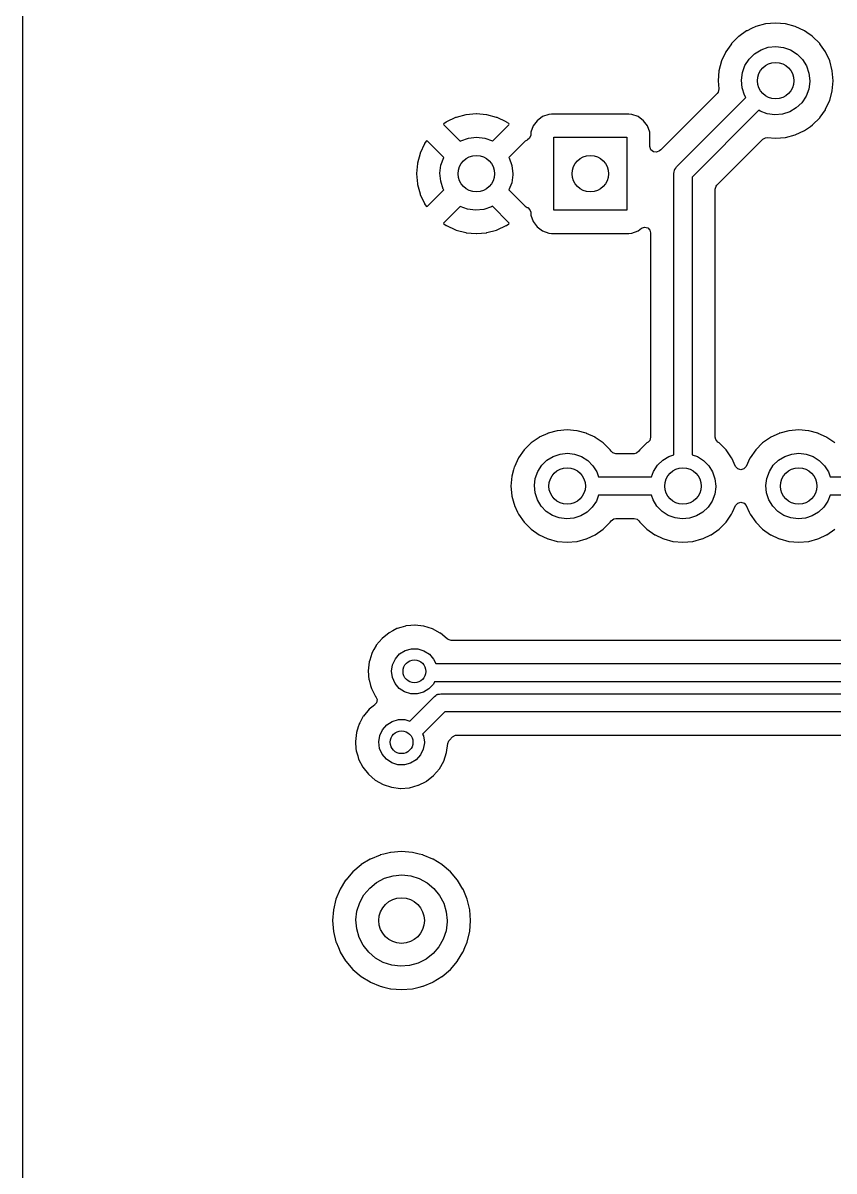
# Model space of a CAD drawing. Extents: x 83 to 134, y -229 to -45.
# Drawn here: x 83.06 to 100.85, y -168.26 to -143.08 of the extents above; entities that cross this region are included whole.
import ezdxf

# ---------------------------------------------------------------- set-up
doc = ezdxf.new("R2010")
doc.units = 0
doc.layers.add('BLACK', color=7, linetype='CONTINUOUS')

msp = doc.modelspace()

# ---------------------------------------------------------------- linework, layer by layer
at = {"layer": 'BLACK', "linetype": 'CONTINUOUS'}
for p, q in [((83.0585, -189.882), (83.0585, -45.0845)), ((98.9318, -143.253), (98.7605, -143.373)), ((98.9363, -143.25), (98.9318, -143.253)), ((98.9318, -143.253), (98.9318, -143.253)), ((98.9413, -143.248), (98.9363, -143.25)), ((99.0426, -143.2), (98.9413, -143.248)), ((98.9413, -143.248), (98.9413, -143.248)), ((99.1359, -143.157), (99.0426, -143.2)), ((99.3486, -143.1), (99.1359, -143.157)), ((99.568, -143.081), (99.3486, -143.1)), ((99.7874, -143.1), (99.568, -143.081)), ((100, -143.157), (99.7874, -143.1)), ((100.2, -143.25), (100, -143.157)), ((100.301, -143.321), (100.2, -143.25)), ((98.756, -143.376), (98.6003, -143.532)), ((98.7605, -143.373), (98.756, -143.376)), ((98.7605, -143.373), (98.7605, -143.373)), ((100.34, -143.348), (100.301, -143.321)), ((100.38, -143.376), (100.34, -143.348)), ((100.536, -143.532), (100.38, -143.376)), ((98.4679, -143.725), (98.3809, -143.912)), ((98.4716, -143.717), (98.4679, -143.725)), ((98.4739, -143.712), (98.4716, -143.717)), ((98.4716, -143.717), (98.4716, -143.717)), ((98.5825, -143.557), (98.4739, -143.712)), ((98.5971, -143.536), (98.5825, -143.557)), ((98.6003, -143.532), (98.5971, -143.536)), ((98.5971, -143.536), (98.5971, -143.536)), ((98.9868, -143.87), (99.1063, -143.753)), ((99.1063, -143.753), (99.2487, -143.665)), ((99.2487, -143.665), (99.4069, -143.611)), ((99.4069, -143.611), (99.5732, -143.594)), ((99.5732, -143.594), (99.7393, -143.614)), ((99.7393, -143.614), (99.8968, -143.67)), ((99.8968, -143.67), (100.038, -143.759)), ((100.038, -143.759), (100.156, -143.878)), ((100.539, -143.536), (100.536, -143.532)), ((100.553, -143.557), (100.539, -143.536)), ((100.539, -143.536), (100.539, -143.536)), ((100.662, -143.712), (100.553, -143.557)), ((100.664, -143.717), (100.662, -143.712)), ((100.668, -143.725), (100.664, -143.717)), ((100.664, -143.717), (100.664, -143.717)), ((100.755, -143.912), (100.668, -143.725)), ((98.3809, -143.912), (98.3239, -144.125)), ((98.839, -144.168), (98.8962, -144.011)), ((98.8962, -144.011), (98.9868, -143.87)), ((100.156, -143.878), (100.244, -144.02)), ((100.812, -144.125), (100.755, -143.912)), ((98.3239, -144.125), (98.3047, -144.344)), ((98.8181, -144.334), (98.839, -144.168)), ((100.244, -144.02), (100.299, -144.178)), ((100.299, -144.178), (100.318, -144.344)), ((100.831, -144.344), (100.812, -144.125)), ((98.3047, -144.344), (98.3206, -144.526)), ((98.8344, -144.5), (98.8181, -144.334)), ((98.8872, -144.659), (98.8344, -144.5)), ((100.318, -144.365), (100.294, -144.531)), ((100.318, -144.344), (100.318, -144.365)), ((100.812, -144.563), (100.831, -144.344)), ((98.2842, -144.626), (97.0555, -145.855)), ((97.3946, -146.235), (98.9186, -144.711)), ((98.3066, -144.595), (98.2842, -144.626)), ((98.3206, -144.526), (98.3066, -144.595)), ((98.9186, -144.711), (98.8872, -144.659)), ((100.235, -144.687), (100.143, -144.826)), ((100.294, -144.531), (100.235, -144.687)), ((100.755, -144.776), (100.812, -144.563)), ((99.2006, -144.994), (97.736, -146.459)), ((99.2298, -145.013), (99.2006, -144.994)), ((99.3866, -145.072), (99.2298, -145.013)), ((100.021, -144.941), (99.8778, -145.027)), ((100.143, -144.826), (100.021, -144.941)), ((100.545, -145.142), (100.659, -144.98)), ((100.659, -144.98), (100.662, -144.976)), ((100.659, -144.98), (100.659, -144.98)), ((100.662, -144.976), (100.664, -144.971)), ((100.664, -144.971), (100.732, -144.826)), ((100.664, -144.971), (100.664, -144.971)), ((100.732, -144.826), (100.755, -144.776)), ((92.343, -145.25), (92.291, -145.287)), ((92.3525, -145.245), (92.343, -145.25)), ((92.5499, -145.153), (92.3525, -145.245)), ((92.5602, -145.149), (92.5499, -145.153)), ((92.7707, -145.092), (92.5602, -145.149)), ((92.7815, -145.09), (92.7707, -145.092)), ((92.9985, -145.071), (92.7815, -145.09)), ((93.0095, -145.071), (92.9985, -145.071)), ((93.2265, -145.09), (93.0095, -145.071)), ((93.2373, -145.092), (93.2265, -145.09)), ((93.4478, -145.149), (93.2373, -145.092)), ((93.4581, -145.153), (93.4478, -145.149)), ((93.6555, -145.245), (93.4581, -145.153)), ((93.665, -145.25), (93.6555, -145.245)), ((93.7162, -145.286), (93.665, -145.25)), ((94.3407, -145.221), (94.2534, -145.337)), ((94.4573, -145.133), (94.3407, -145.221)), ((94.5937, -145.082), (94.4573, -145.133)), ((94.6559, -145.076), (94.5937, -145.082)), ((96.3521, -145.076), (94.6559, -145.076)), ((96.4143, -145.082), (96.3521, -145.076)), ((96.5507, -145.133), (96.4143, -145.082)), ((96.6673, -145.221), (96.5507, -145.133)), ((96.7546, -145.337), (96.6673, -145.221)), ((99.5523, -145.094), (99.3866, -145.072)), ((99.7188, -145.079), (99.5523, -145.094)), ((99.8778, -145.027), (99.7188, -145.079)), ((100.38, -145.312), (100.536, -145.156)), ((100.536, -145.156), (100.541, -145.149)), ((100.541, -145.149), (100.545, -145.142)), ((92.291, -145.287), (92.2826, -145.297)), ((92.2826, -145.297), (92.2896, -145.31)), ((92.2896, -145.31), (92.6485, -145.669)), ((93.3603, -145.669), (93.7191, -145.31)), ((93.7255, -145.298), (93.7162, -145.286)), ((93.7191, -145.31), (93.7255, -145.298)), ((94.2014, -145.482), (94.196, -145.531)), ((94.2023, -145.474), (94.2014, -145.482)), ((94.2534, -145.337), (94.2023, -145.474)), ((96.8057, -145.474), (96.7546, -145.337)), ((96.8125, -145.536), (96.8057, -145.474)), ((100, -145.531), (100.2, -145.438)), ((100.2, -145.438), (100.332, -145.346)), ((100.332, -145.346), (100.376, -145.315)), ((100.376, -145.315), (100.38, -145.312)), ((100.376, -145.315), (100.376, -145.315)), ((91.8646, -145.732), (91.7725, -145.93)), ((91.8701, -145.723), (91.8646, -145.732)), ((91.9059, -145.672), (91.8701, -145.723)), ((91.9179, -145.662), (91.9059, -145.672)), ((91.9297, -145.669), (91.9179, -145.662)), ((92.2881, -146.027), (91.9297, -145.669)), ((92.6485, -145.669), (92.6634, -145.66)), ((92.6634, -145.66), (92.8322, -145.603)), ((92.8322, -145.603), (93.0096, -145.584)), ((93.0096, -145.584), (93.1867, -145.605)), ((93.1867, -145.605), (93.3547, -145.665)), ((93.3547, -145.665), (93.3603, -145.669)), ((94.0776, -145.67), (93.7191, -146.028)), ((94.1156, -145.65), (94.0776, -145.67)), ((94.1158, -145.65), (94.1156, -145.65)), ((94.116, -145.649), (94.1158, -145.65)), ((94.1269, -145.644), (94.116, -145.649)), ((94.1718, -145.606), (94.1258, -145.642)), ((94.1258, -145.642), (94.1269, -145.644)), ((94.1955, -145.539), (94.1718, -145.606)), ((94.196, -145.531), (94.1955, -145.536)), ((94.1955, -145.536), (94.1955, -145.539)), ((94.704, -147.184), (94.704, -145.584)), ((94.704, -145.584), (96.304, -145.584)), ((96.304, -145.584), (96.304, -147.184)), ((96.8125, -145.79), (96.8125, -145.536)), ((98.2814, -146.633), (99.2861, -145.628)), ((99.2861, -145.628), (99.3485, -145.594)), ((99.3485, -145.594), (99.3862, -145.591)), ((99.3862, -145.591), (99.568, -145.607)), ((99.568, -145.607), (99.7874, -145.588)), ((99.7874, -145.588), (100, -145.531)), ((91.7688, -145.94), (91.7124, -146.151)), ((91.7725, -145.93), (91.7688, -145.94)), ((92.2264, -146.196), (92.2874, -146.028)), ((92.2874, -146.028), (92.2881, -146.027)), ((93.7191, -146.028), (93.7255, -146.038)), ((96.8327, -145.858), (96.8125, -145.79)), ((96.8865, -145.905), (96.8327, -145.858)), ((96.9568, -145.914), (96.8865, -145.905)), ((97.0213, -145.885), (96.9568, -145.914)), ((97.0492, -145.86), (97.0213, -145.885)), ((97.0555, -145.855), (97.0492, -145.86)), ((91.7105, -146.161), (91.6915, -146.379)), ((91.7124, -146.151), (91.7105, -146.161)), ((92.2041, -146.373), (92.2264, -146.196)), ((93.7255, -146.038), (93.7841, -146.207)), ((93.7841, -146.207), (93.804, -146.384)), ((97.3559, -146.289), (97.3768, -146.263)), ((97.3768, -146.263), (97.3946, -146.235)), ((91.6915, -146.379), (91.6915, -146.389)), ((91.6915, -146.389), (91.7105, -146.607)), ((92.2215, -146.55), (92.2041, -146.373)), ((93.8037, -146.406), (93.7789, -146.583)), ((93.804, -146.384), (93.8037, -146.406)), ((97.336, -146.376), (97.3435, -146.343)), ((97.336, -152.546), (97.336, -146.376)), ((97.3435, -146.343), (97.3472, -146.31)), ((97.3472, -146.31), (97.3534, -146.3)), ((97.3534, -146.3), (97.3559, -146.289)), ((97.736, -146.459), (97.736, -152.546)), ((91.7105, -146.607), (91.7124, -146.617)), ((91.7124, -146.617), (91.7688, -146.828)), ((91.9304, -147.098), (92.2896, -146.739)), ((92.2778, -146.72), (92.2215, -146.55)), ((92.2896, -146.739), (92.2778, -146.72)), ((93.7789, -146.583), (93.7192, -146.74)), ((93.7192, -146.74), (94.0783, -147.099)), ((98.2445, -146.722), (98.2645, -146.654)), ((98.2445, -152.165), (98.2445, -146.722)), ((98.2645, -146.654), (98.2814, -146.633)), ((91.7688, -146.828), (91.7725, -146.838)), ((91.7725, -146.838), (91.8646, -147.036)), ((91.8646, -147.036), (91.8701, -147.045)), ((91.8701, -147.045), (91.9065, -147.097)), ((91.9065, -147.097), (91.917, -147.105)), ((91.917, -147.105), (91.9304, -147.098)), ((92.6476, -147.1), (92.2889, -147.458)), ((92.8105, -147.16), (92.6476, -147.1)), ((92.9872, -147.184), (92.8105, -147.16)), ((93.1649, -147.168), (92.9872, -147.184)), ((93.3345, -147.113), (93.1649, -147.168)), ((93.3588, -147.098), (93.3345, -147.113)), ((93.7184, -147.458), (93.3588, -147.098)), ((94.0783, -147.099), (94.12, -147.122)), ((94.12, -147.122), (94.13, -147.124)), ((94.13, -147.124), (94.1802, -147.174)), ((94.1802, -147.174), (94.1955, -147.228)), ((94.1955, -147.228), (94.1955, -147.229)), ((94.1955, -147.229), (94.1955, -147.232)), ((94.1955, -147.232), (94.2023, -147.294)), ((96.304, -147.184), (94.704, -147.184)), ((92.2889, -147.458), (92.2825, -147.47)), ((92.2825, -147.47), (92.2918, -147.482)), ((92.2918, -147.482), (92.343, -147.518)), ((92.343, -147.518), (92.3525, -147.523)), ((92.3525, -147.523), (92.5499, -147.615)), ((93.4581, -147.615), (93.6555, -147.523)), ((93.6555, -147.523), (93.665, -147.518)), ((93.665, -147.518), (93.717, -147.481)), ((93.717, -147.481), (93.7254, -147.471)), ((93.7254, -147.471), (93.7184, -147.458)), ((94.2023, -147.294), (94.2534, -147.431)), ((94.2534, -147.431), (94.3407, -147.547)), ((92.5499, -147.615), (92.5602, -147.619)), ((92.5602, -147.619), (92.7707, -147.676)), ((92.7707, -147.676), (92.7815, -147.678)), ((92.7815, -147.678), (92.9985, -147.697)), ((92.9985, -147.697), (93.0095, -147.697)), ((93.0095, -147.697), (93.2265, -147.678)), ((93.2265, -147.678), (93.2373, -147.676)), ((93.2373, -147.676), (93.4478, -147.619)), ((93.4478, -147.619), (93.4581, -147.615)), ((94.3407, -147.547), (94.4573, -147.635)), ((94.4573, -147.635), (94.5937, -147.686)), ((94.5937, -147.686), (94.6559, -147.692)), ((94.6559, -147.692), (96.3521, -147.692)), ((96.3521, -147.692), (96.4143, -147.686)), ((96.4143, -147.686), (96.5507, -147.635)), ((96.5507, -147.635), (96.6259, -147.578)), ((96.6259, -147.578), (96.6924, -147.553)), ((96.6924, -147.553), (96.7618, -147.568)), ((96.7618, -147.568), (96.8121, -147.619)), ((96.8121, -147.619), (96.8275, -147.679)), ((96.8275, -147.679), (96.8275, -152.165)), ((94.5742, -152.075), (94.5692, -152.077)), ((94.5795, -152.074), (94.5742, -152.075)), ((94.7765, -152.021), (94.5795, -152.074)), ((94.5795, -152.074), (94.5795, -152.074)), ((94.7819, -152.02), (94.7765, -152.021)), ((94.7765, -152.021), (94.7765, -152.021)), ((94.996, -152.001), (94.7819, -152.02)), ((95.2101, -152.02), (94.996, -152.001)), ((95.2155, -152.021), (95.2101, -152.02)), ((95.4125, -152.074), (95.2155, -152.021)), ((95.2155, -152.021), (95.2155, -152.021)), ((95.4178, -152.075), (95.4125, -152.074)), ((95.4125, -152.074), (95.4125, -152.074)), ((95.4228, -152.077), (95.4178, -152.075)), ((99.6542, -152.075), (99.6492, -152.077)), ((99.6595, -152.074), (99.6542, -152.075)), ((99.8565, -152.021), (99.6595, -152.074)), ((99.6595, -152.074), (99.6595, -152.074)), ((99.8619, -152.02), (99.8565, -152.021)), ((99.8565, -152.021), (99.8565, -152.021)), ((100.076, -152.001), (99.8619, -152.02)), ((100.29, -152.02), (100.076, -152.001)), ((100.295, -152.021), (100.29, -152.02)), ((100.492, -152.074), (100.295, -152.021)), ((100.295, -152.021), (100.295, -152.021)), ((100.498, -152.075), (100.492, -152.074)), ((100.492, -152.074), (100.492, -152.074)), ((100.503, -152.077), (100.498, -152.075)), ((94.2033, -152.289), (94.0513, -152.441)), ((94.3794, -152.166), (94.2033, -152.289)), ((94.3844, -152.164), (94.3794, -152.166)), ((94.5692, -152.078), (94.3844, -152.164)), ((94.3844, -152.164), (94.3844, -152.164)), ((94.5692, -152.077), (94.5692, -152.078)), ((95.4228, -152.078), (95.4228, -152.077)), ((95.6076, -152.164), (95.4228, -152.078)), ((95.6126, -152.166), (95.6076, -152.164)), ((95.6076, -152.164), (95.6076, -152.164)), ((95.7887, -152.289), (95.6126, -152.166)), ((95.9407, -152.441), (95.7887, -152.289)), ((96.7433, -152.289), (96.5913, -152.441)), ((96.7738, -152.268), (96.7433, -152.289)), ((96.8075, -152.233), (96.7738, -152.268)), ((96.8275, -152.165), (96.8075, -152.233)), ((98.2539, -152.213), (98.2445, -152.165)), ((98.2982, -152.268), (98.2539, -152.213)), ((98.3287, -152.289), (98.2982, -152.268)), ((98.4807, -152.441), (98.3287, -152.289)), ((99.2833, -152.289), (99.1313, -152.441)), ((99.4594, -152.166), (99.2833, -152.289)), ((99.4644, -152.164), (99.4594, -152.166)), ((99.6492, -152.078), (99.4644, -152.164)), ((99.4644, -152.164), (99.4644, -152.164)), ((99.6492, -152.077), (99.6492, -152.078)), ((100.503, -152.078), (100.503, -152.077)), ((100.688, -152.164), (100.503, -152.078)), ((100.693, -152.166), (100.688, -152.164)), ((100.688, -152.164), (100.688, -152.164)), ((100.869, -152.289), (100.693, -152.166)), ((94.0513, -152.441), (93.928, -152.617)), ((94.6894, -152.583), (94.8414, -152.531)), ((94.8414, -152.531), (95.001, -152.514)), ((95.001, -152.514), (95.1604, -152.533)), ((95.1604, -152.533), (95.3116, -152.587)), ((95.962, -152.472), (95.9407, -152.441)), ((95.9971, -152.505), (95.962, -152.472)), ((96.0652, -152.525), (95.9971, -152.505)), ((96.4668, -152.525), (96.0652, -152.525)), ((96.5145, -152.516), (96.4668, -152.525)), ((96.57, -152.472), (96.5145, -152.516)), ((96.5913, -152.441), (96.57, -152.472)), ((97.2294, -152.583), (97.336, -152.546)), ((97.736, -152.546), (97.8516, -152.587)), ((98.604, -152.617), (98.4807, -152.441)), ((99.1313, -152.441), (99.008, -152.617)), ((99.7694, -152.583), (99.9214, -152.531)), ((99.9214, -152.531), (100.081, -152.514)), ((100.081, -152.514), (100.24, -152.533)), ((100.24, -152.533), (100.392, -152.587)), ((93.8358, -152.818), (93.8194, -152.878)), ((93.8372, -152.812), (93.8358, -152.818)), ((93.8358, -152.818), (93.8358, -152.818)), ((93.928, -152.617), (93.8372, -152.812)), ((94.3511, -152.914), (94.438, -152.779)), ((94.438, -152.779), (94.5527, -152.667)), ((94.5527, -152.667), (94.6894, -152.583)), ((95.3116, -152.587), (95.4472, -152.673)), ((95.4472, -152.673), (95.5603, -152.787)), ((95.5603, -152.787), (95.6453, -152.923)), ((96.8911, -152.914), (96.978, -152.779)), ((96.978, -152.779), (97.0927, -152.667)), ((97.0927, -152.667), (97.2294, -152.583)), ((97.8516, -152.587), (97.9872, -152.673)), ((97.9872, -152.673), (98.1003, -152.787)), ((98.1003, -152.787), (98.1853, -152.923)), ((98.6063, -152.622), (98.604, -152.617)), ((98.6918, -152.806), (98.6063, -152.622)), ((98.6063, -152.622), (98.6063, -152.622)), ((98.737, -152.858), (98.6918, -152.806)), ((98.9202, -152.806), (98.8733, -152.859)), ((99.0057, -152.622), (98.9202, -152.806)), ((99.008, -152.617), (99.0057, -152.622)), ((99.0057, -152.622), (99.0057, -152.622)), ((99.4311, -152.914), (99.518, -152.779)), ((99.518, -152.779), (99.6327, -152.667)), ((99.6327, -152.667), (99.7694, -152.583)), ((100.392, -152.587), (100.527, -152.673)), ((100.527, -152.673), (100.64, -152.787)), ((100.64, -152.787), (100.725, -152.923)), ((93.7815, -153.02), (93.7628, -153.234)), ((93.8194, -152.878), (93.7815, -153.02)), ((94.2761, -153.224), (94.2962, -153.065)), ((94.2962, -153.065), (94.3511, -152.914)), ((95.6453, -152.923), (95.684, -153.034)), ((95.684, -153.034), (96.8474, -153.034)), ((96.8474, -153.034), (96.8911, -152.914)), ((98.1853, -152.923), (98.2381, -153.074)), ((98.2381, -153.074), (98.256, -153.234)), ((98.805, -152.878), (98.737, -152.858)), ((98.8733, -152.859), (98.805, -152.878)), ((99.3561, -153.224), (99.3762, -153.065)), ((99.3762, -153.065), (99.4311, -152.914)), ((100.725, -152.923), (100.764, -153.034)), ((100.764, -153.034), (113.527, -153.034)), ((93.7628, -153.234), (93.7815, -153.448)), ((94.2917, -153.384), (94.2761, -153.224)), ((98.2557, -153.254), (98.2334, -153.413)), ((98.256, -153.234), (98.2557, -153.254)), ((99.3717, -153.384), (99.3561, -153.224)), ((93.7815, -153.448), (93.783, -153.453)), ((93.783, -153.453), (93.783, -153.453)), ((93.783, -153.453), (93.8249, -153.61)), ((94.3424, -153.536), (94.2917, -153.384)), ((94.4256, -153.673), (94.3424, -153.536)), ((95.6364, -153.563), (95.5476, -153.697)), ((95.6854, -153.434), (95.6364, -153.563)), ((96.8485, -153.434), (95.6854, -153.434)), ((96.8824, -153.536), (96.8485, -153.434)), ((96.9656, -153.673), (96.8824, -153.536)), ((98.1764, -153.563), (98.0876, -153.697)), ((98.2334, -153.413), (98.1764, -153.563)), ((99.4224, -153.536), (99.3717, -153.384)), ((99.5056, -153.673), (99.4224, -153.536)), ((100.716, -153.563), (100.628, -153.697)), ((100.765, -153.434), (100.716, -153.563)), ((113.61, -153.434), (100.765, -153.434)), ((93.8249, -153.61), (93.8372, -153.656)), ((93.8372, -153.656), (93.8395, -153.661)), ((93.8395, -153.661), (93.8395, -153.661)), ((93.8395, -153.661), (93.9088, -153.809)), ((93.9088, -153.809), (93.928, -153.851)), ((94.5371, -153.789), (94.4256, -153.673)), ((94.6714, -153.877), (94.5371, -153.789)), ((95.4313, -153.808), (95.2934, -153.89)), ((95.5476, -153.697), (95.4313, -153.808)), ((97.0771, -153.789), (96.9656, -153.673)), ((97.2114, -153.877), (97.0771, -153.789)), ((97.9713, -153.808), (97.8334, -153.89)), ((98.0876, -153.697), (97.9713, -153.808)), ((98.604, -153.851), (98.6232, -153.809)), ((98.6232, -153.809), (98.6918, -153.662)), ((98.6918, -153.662), (98.7387, -153.609)), ((98.7387, -153.609), (98.807, -153.59)), ((98.807, -153.59), (98.875, -153.61)), ((98.875, -153.61), (98.9202, -153.662)), ((98.9202, -153.662), (98.9888, -153.809)), ((98.9888, -153.809), (99.008, -153.851)), ((99.6171, -153.789), (99.5056, -153.673)), ((99.7514, -153.877), (99.6171, -153.789)), ((100.511, -153.808), (100.373, -153.89)), ((100.628, -153.697), (100.511, -153.808)), ((93.928, -153.851), (94.0513, -154.027)), ((94.0513, -154.027), (94.2033, -154.179)), ((94.8218, -153.933), (94.6714, -153.877)), ((94.9809, -153.954), (94.8218, -153.933)), ((95.1408, -153.939), (94.9809, -153.954)), ((95.2934, -153.89), (95.1408, -153.939)), ((95.7887, -154.179), (95.9407, -154.027)), ((95.9407, -154.027), (95.962, -153.996)), ((95.962, -153.996), (96.0175, -153.952)), ((96.0175, -153.952), (96.0652, -153.942)), ((96.0652, -153.942), (96.4668, -153.942)), ((96.4668, -153.942), (96.5349, -153.963)), ((96.5349, -153.963), (96.57, -153.996)), ((96.57, -153.996), (96.5913, -154.027)), ((96.5913, -154.027), (96.7433, -154.179)), ((97.3618, -153.933), (97.2114, -153.877)), ((97.5209, -153.954), (97.3618, -153.933)), ((97.6808, -153.939), (97.5209, -153.954)), ((97.8334, -153.89), (97.6808, -153.939)), ((98.3287, -154.179), (98.4807, -154.027)), ((98.4807, -154.027), (98.604, -153.851)), ((99.008, -153.851), (99.1313, -154.027)), ((99.1313, -154.027), (99.2833, -154.179)), ((99.9018, -153.933), (99.7514, -153.877)), ((100.061, -153.954), (99.9018, -153.933)), ((100.221, -153.939), (100.061, -153.954)), ((100.373, -153.89), (100.221, -153.939)), ((94.2033, -154.179), (94.3794, -154.302)), ((94.3794, -154.302), (94.3844, -154.304)), ((94.3844, -154.304), (94.3844, -154.304)), ((94.3844, -154.304), (94.554, -154.383)), ((95.438, -154.383), (95.6076, -154.304)), ((95.6076, -154.304), (95.6126, -154.302)), ((95.6076, -154.304), (95.6076, -154.304)), ((95.6126, -154.302), (95.7887, -154.179)), ((96.7433, -154.179), (96.9194, -154.302)), ((96.9194, -154.302), (96.9244, -154.304)), ((96.9244, -154.304), (96.9244, -154.304)), ((96.9244, -154.304), (97.094, -154.383)), ((97.978, -154.383), (98.1476, -154.304)), ((98.1476, -154.304), (98.1526, -154.302)), ((98.1476, -154.304), (98.1476, -154.304)), ((98.1526, -154.302), (98.3287, -154.179)), ((99.2833, -154.179), (99.4594, -154.302)), ((99.4594, -154.302), (99.4644, -154.304)), ((99.4644, -154.304), (99.4644, -154.304)), ((99.4644, -154.304), (99.634, -154.383)), ((100.518, -154.383), (100.688, -154.304)), ((100.688, -154.304), (100.693, -154.302)), ((100.688, -154.304), (100.688, -154.304)), ((100.693, -154.302), (100.869, -154.179)), ((94.554, -154.383), (94.5742, -154.393)), ((94.5742, -154.393), (94.5795, -154.394)), ((94.5795, -154.394), (94.5795, -154.394)), ((94.5795, -154.394), (94.7765, -154.447)), ((94.7765, -154.447), (94.7765, -154.447)), ((94.7765, -154.447), (94.7819, -154.448)), ((94.7819, -154.448), (94.996, -154.467)), ((94.996, -154.467), (95.2101, -154.448)), ((95.2101, -154.448), (95.2155, -154.447)), ((95.2155, -154.447), (95.4125, -154.394)), ((95.2155, -154.447), (95.2155, -154.447)), ((95.4125, -154.394), (95.4178, -154.393)), ((95.4125, -154.394), (95.4125, -154.394)), ((95.4178, -154.393), (95.438, -154.383)), ((97.094, -154.383), (97.1142, -154.393)), ((97.1142, -154.393), (97.1195, -154.394)), ((97.1195, -154.394), (97.1195, -154.394)), ((97.1195, -154.394), (97.3165, -154.447)), ((97.3165, -154.447), (97.3165, -154.447)), ((97.3165, -154.447), (97.3219, -154.448)), ((97.3219, -154.448), (97.536, -154.467)), ((97.536, -154.467), (97.7501, -154.448)), ((97.7501, -154.448), (97.7555, -154.447)), ((97.7555, -154.447), (97.9525, -154.394)), ((97.7555, -154.447), (97.7555, -154.447)), ((97.9525, -154.394), (97.9578, -154.393)), ((97.9525, -154.394), (97.9525, -154.394)), ((97.9578, -154.393), (97.978, -154.383)), ((99.634, -154.383), (99.6542, -154.393)), ((99.6542, -154.393), (99.6595, -154.394)), ((99.6595, -154.394), (99.6595, -154.394)), ((99.6595, -154.394), (99.8565, -154.447)), ((99.8565, -154.447), (99.8565, -154.447)), ((99.8565, -154.447), (99.8619, -154.448)), ((99.8619, -154.448), (100.076, -154.467)), ((100.076, -154.467), (100.29, -154.448)), ((100.29, -154.448), (100.295, -154.447)), ((100.295, -154.447), (100.492, -154.394)), ((100.295, -154.447), (100.295, -154.447)), ((100.492, -154.394), (100.498, -154.393)), ((100.492, -154.394), (100.492, -154.394)), ((100.498, -154.393), (100.518, -154.383)), ((91.3448, -156.335), (91.2661, -156.358)), ((91.4499, -156.304), (91.3448, -156.335)), ((91.4558, -156.302), (91.4499, -156.304)), ((91.4499, -156.304), (91.4499, -156.304)), ((91.462, -156.302), (91.4558, -156.302)), ((91.5703, -156.292), (91.462, -156.302)), ((91.462, -156.302), (91.462, -156.302)), ((91.6528, -156.284), (91.5703, -156.292)), ((91.6589, -156.285), (91.6528, -156.284)), ((91.8434, -156.304), (91.6589, -156.285)), ((91.6589, -156.285), (91.6589, -156.285)), ((91.8495, -156.305), (91.8434, -156.304)), ((91.8434, -156.304), (91.8434, -156.304)), ((92.0384, -156.363), (91.8495, -156.305)), ((90.9367, -156.574), (90.8096, -156.725)), ((91.0908, -156.45), (90.9367, -156.574)), ((91.1699, -156.408), (91.0908, -156.45)), ((91.2607, -156.361), (91.1699, -156.408)), ((91.2661, -156.358), (91.2607, -156.361)), ((91.2607, -156.361), (91.2607, -156.361)), ((92.2124, -156.457), (92.0384, -156.363)), ((92.2172, -156.461), (92.2124, -156.457)), ((92.2179, -156.462), (92.2172, -156.461)), ((92.2172, -156.461), (92.2172, -156.461)), ((92.3648, -156.584), (92.2179, -156.462)), ((92.3657, -156.585), (92.3648, -156.584)), ((92.3836, -156.599), (92.3657, -156.585)), ((92.4517, -156.619), (92.3836, -156.599)), ((90.7573, -156.82), (90.7143, -156.898)), ((90.8066, -156.73), (90.7573, -156.82)), ((90.8096, -156.725), (90.8066, -156.73)), ((90.8066, -156.73), (90.8066, -156.73)), ((91.3217, -156.917), (91.4416, -156.841)), ((91.4416, -156.841), (91.5779, -156.802)), ((91.5779, -156.802), (91.7196, -156.803)), ((91.7196, -156.803), (91.8555, -156.844)), ((91.8555, -156.844), (91.9744, -156.921)), ((126.886, -156.619), (92.4517, -156.619)), ((90.6545, -157.087), (90.6325, -157.283)), ((90.6659, -157.051), (90.6545, -157.087)), ((90.7124, -156.904), (90.6659, -157.051)), ((90.7143, -156.898), (90.7124, -156.904)), ((90.7124, -156.904), (90.7124, -156.904)), ((91.1676, -157.151), (91.2278, -157.023)), ((91.2278, -157.023), (91.3217, -156.917)), ((91.9744, -156.921), (92.067, -157.028)), ((92.067, -157.028), (92.1122, -157.128)), ((90.6325, -157.283), (90.649, -157.481)), ((91.1458, -157.291), (91.1676, -157.151)), ((91.1642, -157.432), (91.1458, -157.291)), ((92.1122, -157.128), (127.404, -157.128)), ((90.649, -157.481), (90.6507, -157.486)), ((90.6507, -157.486), (90.6853, -157.607)), ((90.6853, -157.607), (90.7035, -157.671)), ((91.2212, -157.562), (91.1642, -157.432)), ((91.3125, -157.67), (91.2212, -157.562)), ((92.0603, -157.577), (91.9651, -157.682)), ((92.0843, -157.528), (92.0603, -157.577)), ((127.584, -157.528), (92.0843, -157.528)), ((90.7035, -157.671), (90.7939, -157.847)), ((90.7939, -157.847), (90.7977, -157.851)), ((90.7977, -157.851), (90.7977, -157.851)), ((90.7977, -157.851), (90.7981, -157.852)), ((90.7981, -157.852), (90.7982, -157.852)), ((90.7982, -157.852), (90.8011, -157.857)), ((90.8011, -157.857), (90.8002, -157.857)), ((90.8002, -157.857), (90.8247, -157.918)), ((91.4305, -157.749), (91.3125, -157.67)), ((91.5658, -157.791), (91.4305, -157.749)), ((91.5438, -158.389), (92.0862, -157.846)), ((91.7075, -157.794), (91.5658, -157.791)), ((91.8443, -157.756), (91.7075, -157.794)), ((91.9651, -157.682), (91.8443, -157.756)), ((92.0862, -157.846), (92.1145, -157.829)), ((92.1145, -157.829), (92.1407, -157.808)), ((92.1407, -157.808), (92.1519, -157.805)), ((92.1519, -157.805), (92.1616, -157.799)), ((92.1616, -157.799), (92.1948, -157.795)), ((92.1948, -157.795), (92.2274, -157.788)), ((92.2274, -157.788), (118.034, -157.788)), ((90.7685, -158.036), (90.6548, -158.128)), ((90.7783, -158.028), (90.7685, -158.036)), ((90.8116, -157.987), (90.7783, -158.028)), ((90.8247, -157.918), (90.8116, -157.987)), ((90.5247, -158.284), (90.4459, -158.428)), ((90.5276, -158.279), (90.5247, -158.284)), ((90.5247, -158.284), (90.5247, -158.284)), ((90.6548, -158.128), (90.5276, -158.279)), ((91.1596, -158.395), (91.2959, -158.356)), ((91.2959, -158.356), (91.4377, -158.357)), ((91.4377, -158.357), (91.5438, -158.389)), ((92.3102, -158.188), (91.826, -158.672)), ((117.854, -158.188), (92.3102, -158.188)), ((90.4118, -158.517), (90.3726, -158.641)), ((90.4305, -158.458), (90.4118, -158.517)), ((90.4324, -158.452), (90.4305, -158.458)), ((90.4305, -158.458), (90.4305, -158.458)), ((90.4459, -158.428), (90.4324, -158.452)), ((90.8856, -158.705), (90.9459, -158.577)), ((90.9459, -158.577), (91.0397, -158.471)), ((91.0397, -158.471), (91.1596, -158.395)), ((90.3726, -158.641), (90.3505, -158.837)), ((90.3505, -158.837), (90.351, -158.844)), ((90.351, -158.844), (90.3639, -158.997)), ((90.8638, -158.845), (90.8856, -158.705)), ((90.8822, -158.986), (90.8638, -158.845)), ((91.826, -158.672), (91.8437, -158.711)), ((91.8637, -158.864), (91.8401, -159.004)), ((91.8437, -158.711), (91.8638, -158.852)), ((91.8638, -158.852), (91.8637, -158.864)), ((92.378, -158.88), (92.4009, -158.818)), ((92.4009, -158.818), (92.4128, -158.805)), ((92.4128, -158.805), (92.484, -158.733)), ((92.484, -158.733), (92.5463, -158.699)), ((92.5463, -158.699), (92.5731, -158.696)), ((92.5731, -158.696), (117.335, -158.696)), ((90.3639, -158.997), (90.3671, -159.035)), ((90.3671, -159.035), (90.3688, -159.04)), ((90.3688, -159.04), (90.4005, -159.151)), ((90.9393, -159.116), (90.8822, -158.986)), ((91.0305, -159.224), (90.9393, -159.116)), ((91.8401, -159.004), (91.7783, -159.131)), ((92.2896, -159.264), (92.352, -159.076)), ((92.352, -159.076), (92.3768, -158.88)), ((92.3768, -158.88), (92.378, -158.88)), ((90.4005, -159.151), (90.4216, -159.225)), ((90.4216, -159.225), (90.512, -159.401)), ((91.1485, -159.303), (91.0305, -159.224)), ((91.2839, -159.345), (91.1485, -159.303)), ((91.4256, -159.348), (91.2839, -159.345)), ((91.5624, -159.31), (91.4256, -159.348)), ((91.6832, -159.236), (91.5624, -159.31)), ((91.7783, -159.131), (91.6832, -159.236)), ((92.1919, -159.436), (92.2896, -159.264)), ((90.512, -159.401), (90.6348, -159.556)), ((90.6348, -159.556), (90.7854, -159.684)), ((91.9068, -159.707), (92.0626, -159.585)), ((92.0626, -159.585), (92.1919, -159.436)), ((90.7854, -159.684), (90.9581, -159.78)), ((90.9581, -159.78), (91.1462, -159.841)), ((91.1462, -159.841), (91.3426, -159.865)), ((91.3426, -159.865), (91.3487, -159.864)), ((91.3487, -159.864), (91.5336, -159.85)), ((91.3487, -159.864), (91.3487, -159.864)), ((91.5336, -159.85), (91.5336, -159.85)), ((91.5336, -159.85), (91.5398, -159.85)), ((91.5398, -159.85), (91.7303, -159.796)), ((91.7303, -159.796), (91.7358, -159.794)), ((91.7358, -159.794), (91.9013, -159.71)), ((91.7358, -159.794), (91.7358, -159.794)), ((91.9013, -159.71), (91.9068, -159.707)), ((91.9013, -159.71), (91.9013, -159.71)), ((90.8916, -161.326), (90.6814, -161.413)), ((90.8962, -161.324), (90.8916, -161.326)), ((90.8916, -161.326), (90.8916, -161.326)), ((90.9764, -161.305), (90.8962, -161.324)), ((91.1223, -161.27), (90.9764, -161.305)), ((91.1271, -161.269), (91.1223, -161.27)), ((91.1223, -161.27), (91.1223, -161.27)), ((91.3638, -161.25), (91.1271, -161.269)), ((91.6005, -161.269), (91.3638, -161.25)), ((91.6053, -161.27), (91.6005, -161.269)), ((91.7512, -161.305), (91.6053, -161.27)), ((91.6053, -161.27), (91.6053, -161.27)), ((91.8314, -161.324), (91.7512, -161.305)), ((91.836, -161.326), (91.8314, -161.324)), ((92.0462, -161.413), (91.836, -161.326)), ((91.836, -161.326), (91.836, -161.326)), ((90.4744, -161.539), (90.2938, -161.693)), ((90.4786, -161.536), (90.4744, -161.539)), ((90.6726, -161.418), (90.4786, -161.536)), ((90.4786, -161.536), (90.4786, -161.536)), ((90.6768, -161.415), (90.6726, -161.418)), ((90.6814, -161.413), (90.6768, -161.415)), ((90.6814, -161.413), (90.6814, -161.413)), ((92.0508, -161.415), (92.0462, -161.413)), ((92.0462, -161.413), (92.0462, -161.413)), ((92.055, -161.418), (92.0508, -161.415)), ((92.249, -161.536), (92.055, -161.418)), ((92.2532, -161.539), (92.249, -161.536)), ((92.249, -161.536), (92.249, -161.536)), ((92.4338, -161.693), (92.2532, -161.539)), ((90.137, -161.878), (90.0181, -162.072)), ((90.1396, -161.874), (90.137, -161.878)), ((90.137, -161.878), (90.137, -161.878)), ((90.2938, -161.693), (90.1396, -161.874)), ((90.8162, -161.926), (90.9892, -161.836)), ((90.9892, -161.836), (91.1764, -161.781)), ((91.1764, -161.781), (91.3708, -161.763)), ((91.3708, -161.763), (91.5649, -161.784)), ((91.5649, -161.784), (91.7513, -161.841)), ((91.7513, -161.841), (91.923, -161.934)), ((92.588, -161.874), (92.4338, -161.693)), ((92.5906, -161.878), (92.588, -161.874)), ((92.7095, -162.072), (92.5906, -161.878)), ((92.5906, -161.878), (92.5906, -161.878)), ((90.0156, -162.076), (89.9247, -162.296)), ((90.0181, -162.072), (90.0156, -162.076)), ((90.5387, -162.198), (90.6641, -162.049)), ((90.6641, -162.049), (90.8162, -161.926)), ((91.923, -161.934), (92.0734, -162.059)), ((92.0734, -162.059), (92.1967, -162.21)), ((92.712, -162.076), (92.7095, -162.072)), ((92.8029, -162.296), (92.712, -162.076)), ((89.9247, -162.296), (89.8693, -162.526)), ((90.3857, -162.555), (90.4447, -162.369)), ((90.4447, -162.369), (90.5387, -162.198)), ((92.1967, -162.21), (92.2883, -162.382)), ((92.2883, -162.382), (92.3448, -162.569)), ((92.8583, -162.526), (92.8029, -162.296)), ((89.8693, -162.526), (89.8506, -162.763)), ((90.3639, -162.749), (90.3857, -162.555)), ((92.3448, -162.569), (92.3638, -162.763)), ((92.877, -162.763), (92.8583, -162.526)), ((89.8506, -162.763), (89.8693, -163)), ((90.3802, -162.944), (90.3639, -162.749)), ((92.3634, -162.791), (92.3389, -162.985)), ((92.3638, -162.763), (92.3634, -162.791)), ((92.8583, -163), (92.877, -162.763)), ((89.8693, -163), (89.9247, -163.231)), ((90.434, -163.131), (90.3802, -162.944)), ((90.5232, -163.305), (90.434, -163.131)), ((92.3389, -162.985), (92.2773, -163.17)), ((92.8029, -163.231), (92.8583, -163)), ((89.9247, -163.231), (89.9266, -163.235)), ((89.9266, -163.235), (89.9266, -163.235)), ((89.9266, -163.235), (89.9771, -163.357)), ((89.9771, -163.357), (90.0156, -163.45)), ((90.6445, -163.458), (90.5232, -163.305)), ((92.1809, -163.34), (92.0534, -163.487)), ((92.2773, -163.17), (92.1809, -163.34)), ((92.712, -163.45), (92.7505, -163.357)), ((92.7505, -163.357), (92.801, -163.235)), ((92.801, -163.235), (92.8029, -163.231)), ((92.801, -163.235), (92.801, -163.235)), ((90.0156, -163.45), (90.0181, -163.454)), ((90.0181, -163.454), (90.137, -163.648)), ((90.137, -163.648), (90.137, -163.648)), ((90.137, -163.648), (90.1396, -163.653)), ((90.1396, -163.653), (90.2938, -163.833)), ((90.7931, -163.584), (90.6445, -163.458)), ((90.9635, -163.68), (90.7931, -163.584)), ((91.8996, -163.608), (91.7254, -163.696)), ((92.0534, -163.487), (91.8996, -163.608)), ((92.4338, -163.833), (92.588, -163.653)), ((92.588, -163.653), (92.5906, -163.648)), ((92.5906, -163.648), (92.7095, -163.454)), ((92.5906, -163.648), (92.5906, -163.648)), ((92.7095, -163.454), (92.712, -163.45)), ((90.2938, -163.833), (90.4744, -163.987)), ((91.1491, -163.74), (90.9635, -163.68)), ((91.3429, -163.763), (91.1491, -163.74)), ((91.5374, -163.748), (91.3429, -163.763)), ((91.7254, -163.696), (91.5374, -163.748)), ((92.2532, -163.987), (92.4338, -163.833)), ((90.4744, -163.987), (90.4786, -163.99)), ((90.4786, -163.99), (90.4786, -163.99)), ((90.4786, -163.99), (90.6726, -164.109)), ((90.6726, -164.109), (90.6768, -164.111)), ((90.6768, -164.111), (90.6814, -164.113)), ((90.6814, -164.113), (90.6814, -164.113)), ((90.6814, -164.113), (90.8916, -164.2)), ((91.836, -164.2), (92.0462, -164.113)), ((92.0462, -164.113), (92.0508, -164.111)), ((92.0462, -164.113), (92.0462, -164.113)), ((92.0508, -164.111), (92.055, -164.109)), ((92.055, -164.109), (92.249, -163.99)), ((92.249, -163.99), (92.2532, -163.987)), ((92.249, -163.99), (92.249, -163.99)), ((90.8916, -164.2), (90.8962, -164.202)), ((90.8962, -164.202), (90.9764, -164.222)), ((90.9764, -164.222), (91.1223, -164.257)), ((91.1223, -164.257), (91.1223, -164.257)), ((91.1223, -164.257), (91.1271, -164.258)), ((91.1271, -164.258), (91.3638, -164.276)), ((91.3638, -164.276), (91.6005, -164.258)), ((91.6005, -164.258), (91.6053, -164.257)), ((91.6053, -164.257), (91.7512, -164.222)), ((91.6053, -164.257), (91.6053, -164.257)), ((91.7512, -164.222), (91.8314, -164.202)), ((91.8314, -164.202), (91.836, -164.2))]:
    msp.add_line(p, q, dxfattribs=at)
at = {"layer": 'BLACK'}
for centre, radius in [((99.568, -144.344), 0.4), ((93.004, -146.384), 0.4), ((95.504, -146.384), 0.4), ((94.996, -153.234), 0.4), ((97.536, -153.234), 0.4), ((100.076, -153.234), 0.4), ((91.6457, -157.298), 0.25), ((91.3638, -158.852), 0.25), ((91.3638, -162.763), 0.5)]:
    msp.add_circle(centre, radius, dxfattribs=at)

doc.saveas('drawing.dxf')
